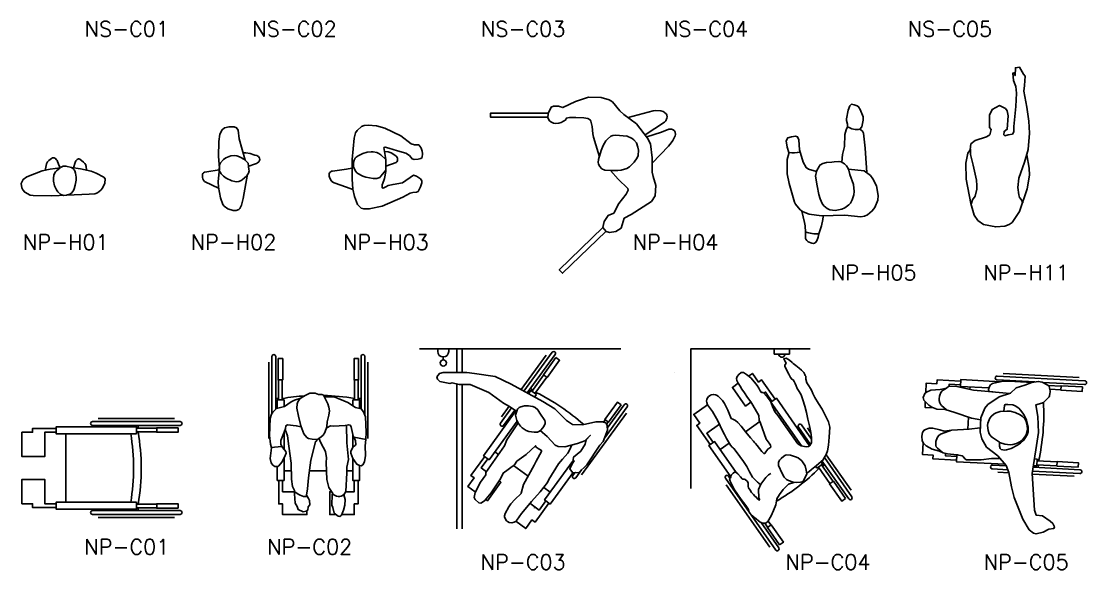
# Model space of a CAD drawing. Extents: x -0.3 to 13.3, y -0.3 to 14.1.
# Drawn here: x -0.29 to 6.7, y 6.05 to 9.65 of the extents above; entities that cross this region are included whole.
import ezdxf
from ezdxf.enums import TextEntityAlignment as Align

# ---------------------------------------------------------------- set-up
doc = ezdxf.new("R2010")
doc.units = 0
doc.header["$LTSCALE"] = 0.25
doc.header["$MEASUREMENT"] = 0
doc.layers.get('0').update_dxf_attribs({"linetype": 'CONTINUOUS'})
doc.styles.add('ROMANS8', font='ROMANS8.SHX')

# ---------------------------------------------------------------- blocks, each defined once
blk = doc.blocks.new('NP-C05')
for p, q in [((0.1486, 0.3385), (0.6479, 0.3123)), ((-0.2057, 0.2669), (-0.2044, 0.2669)), ((-0.0685, 0.2497), (-0.0694, 0.233)), ((0.529, 0.2555), (0.4432, 0.26)), ((0.5277, 0.2305), (0.4548, 0.2343)), ((-0.0789, 0.0521), (-0.0831, -0.0283)), ((-0.2303, -0.2024), (-0.229, -0.2025)), ((0.3546, -0.2681), (0.3541, -0.2781)), ((0.5016, -0.2678), (0.3695, -0.2609)), ((0.5029, -0.2428), (0.3708, -0.2359)), ((0.38, -0.2614), (0.379, -0.2794)), ((0.1145, -0.3106), (0.1861, -0.3144)), ((0.3401, -0.3224), (0.6139, -0.3368))]:
    blk.add_line(p, q)
for points in [[(-0.1303, 0.288), (-0.2843, 0.2961), (-0.2856, 0.2711), (-0.3555, 0.2748), (-0.3588, 0.2122)], [(0.0555, 0.2432), (-0.1321, 0.2531), (-0.1297, 0.298), (0.1324, 0.2843)], [(0.3388, 0.2799), (0.1866, 0.2877), (0.1503, 0.2868), (0.1262, 0.2834), (0.0782, 0.2714), (0.0666, 0.2629), (0.0599, 0.2535), (0.0539, 0.2395), (0.0526, 0.2329), (0.0552, 0.222), (0.0599, 0.2198), (0.0808, 0.2172)], [(0.1925, 0.2067), (0.0286, 0.2224), (-0.0448, 0.2276), (-0.1544, 0.2518), (-0.2073, 0.2538), (-0.2223, 0.2426), (-0.2644, 0.2335), (-0.3258, 0.2283), (-0.3542, 0.2165), (-0.3642, 0.207), (-0.3751, 0.181), (-0.3712, 0.1636), (-0.339, 0.1306), (-0.3192, 0.1169), (-0.2863, 0.1029), (-0.2314, 0.1009), (-0.1687, 0.0826), (-0.0592, 0.0454), (0.0018, 0.0331)], [(-0.2229, 0.099), (-0.2556, 0.1284), (-0.2628, 0.1372), (-0.2663, 0.1444), (-0.2704, 0.1608), (-0.271, 0.1727), (-0.2692, 0.1887), (-0.2673, 0.1965), (-0.2606, 0.2124), (-0.2506, 0.225), (-0.2445, 0.2296), (-0.2236, 0.242)], [(-0.2064, 0.2537), (-0.2057, 0.2669), (-0.1316, 0.2631)], [(0.2237, 0.2344), (0.2237, 0.2344)], [(0.3243, 0.2742), (0.3243, 0.2742)], [(-0.3618, 0.154), (-0.3638, 0.115), (-0.308, 0.1121)], [(0.1239, -0.1126), (0.0782, -0.0813), (0.0702, -0.0746), (0.0577, -0.0572), (0.0499, -0.0359), (0.047, -0.0042), (0.0489, 0.0118), (0.056, 0.0345), (0.0615, 0.0449), (0.0723, 0.0585), (0.0901, 0.0728), (0.1027, 0.0798), (0.1292, 0.0879), (0.1727, 0.0917), (0.1949, 0.0904), (0.2283, 0.0829), (0.2609, 0.067), (0.2767, 0.0552), (0.2909, 0.04), (0.2974, 0.0292), (0.3048, 0.0069), (0.3079, -0.024), (0.3066, -0.0402), (0.2996, -0.0642), (0.2852, -0.087), (0.2748, -0.0976), (0.2622, -0.1076), (0.2368, -0.1218), (0.2112, -0.1289), (0.1942, -0.1301), (0.1605, -0.125), (0.1239, -0.1146)], [(0.1538, 0.09), (0.1572, 0.1284), (0.1615, 0.1336), (0.1788, 0.1355), (0.212, 0.1319), (0.2284, 0.1251), (0.2507, 0.1099), (0.2629, 0.0981), (0.2839, 0.0696), (0.3023, 0.0315), (0.3095, 0.0055), (0.3121, -0.0119), (0.312, -0.046), (0.3068, -0.0646), (0.2839, -0.0996), (0.2624, -0.12), (0.2439, -0.1328), (0.2019, -0.1537), (0.171, -0.1627), (0.1571, -0.1643), (0.1352, -0.1606), (0.1282, -0.1547), (0.1239, -0.14), (0.1239, -0.1126)], [(0.1292, -0.2191), (0.0723, -0.2191), (0.0048, -0.2282), (-0.0925, -0.2282), (-0.1026, -0.222), (-0.1133, -0.2074), (-0.1199, -0.2027), (-0.1542, -0.195), (-0.2155, -0.19), (-0.2445, -0.1825), (-0.268, -0.1714), (-0.3176, -0.1583), (-0.3573, -0.1374), (-0.3744, -0.1198), (-0.3825, -0.1048), (-0.3855, -0.0741), (-0.3804, -0.0487), (-0.3712, -0.0369), (-0.3599, -0.0286), (-0.3365, -0.0207), (-0.3127, -0.0212), (-0.266, -0.0316), (-0.2386, -0.0408), (-0.187, -0.0349), (-0.0742, -0.0277), (-0.001, -0.0181)], [(-0.3718, -0.0377), (-0.3717, -0.0348), (-0.3686, -0.035)], [(-0.1896, -0.0349), (-0.2556, -0.0571), (-0.2623, -0.0602), (-0.2744, -0.0707), (-0.2841, -0.0853), (-0.2922, -0.108), (-0.2937, -0.1195), (-0.2922, -0.1356), (-0.2896, -0.1426), (-0.283, -0.1511), (-0.251, -0.1792)], [(-0.1575, -0.2313), (-0.3115, -0.2232), (-0.3102, -0.1982), (-0.3801, -0.1946), (-0.376, -0.1169)], [(-0.2294, -0.1864), (-0.2303, -0.2024), (-0.1562, -0.2063)], [(-0.1462, -0.1968), (-0.1557, -0.1963), (-0.158, -0.2413), (0.1601, -0.2579)], [(0.1197, -0.2107), (0.1197, -0.2107)], [(0.3475, -0.2677), (0.3691, -0.2689), (0.3714, -0.2239), (0.3543, -0.223)]]:
    blk.add_lwpolyline(points)
for points in [[(0.3621, 0.1323), (0.3752, 0.0565), (0.3804, -0.0499), (0.3399, -0.3183), (0.349, -0.4914), (0.3543, -0.5589), (0.3654, -0.592), (0.4065, -0.5972), (0.4561, -0.6312), (0.4738, -0.6468), (0.4852, -0.6695), (0.4816, -0.6788), (0.4483, -0.684), (0.4117, -0.703), (0.3649, -0.7154), (0.3486, -0.7111), (0.3205, -0.688), (0.2772, -0.6192), (0.2212, -0.4764), (0.2043, -0.4062), (0.1855, -0.3116), (0.1677, -0.2667), (0.1128, -0.2027), (0.0397, -0.1453), (0.0079, -0.0909), (-0.0025, -0.0468), (0.0025, 0.0468), (0.0286, 0.1099), (0.0488, 0.1355), (0.122, 0.1852), (0.1977, 0.2093), (0.2343, 0.2446), (0.2911, 0.2609), (0.3368, 0.2792), (0.3789, 0.2862), (0.4045, 0.2812), (0.4411, 0.2616), (0.4503, 0.2544), (0.4532, 0.2418), (0.4569, 0.2249), (0.4574, 0.2165), (0.456, 0.2056), (0.4521, 0.1911), (0.4503, 0.1839), (0.4431, 0.178), (0.4303, 0.1651), (0.4191, 0.1533), (0.413, 0.1483), (0.4063, 0.1446), (0.4026, 0.1434)], [(0.669, 0.2504), (0.6674, 0.2204), (0.5276, 0.2278), (0.5291, 0.2577)], [(0.6413, -0.2774), (0.6429, -0.2474), (0.5031, -0.2401), (0.5015, -0.2701)]]:
    blk.add_lwpolyline(points, close=True)
for points in [[(0.3567, 0.2825), (0.1088, 0.2955, -1), (0.1101, 0.3205), (0.6843, 0.2904, -1), (0.683, 0.2654), (0.4069, 0.2799, -1)], [(0.1683, -0.2684), (0.0794, -0.2637, 1), (0.0781, -0.2887), (0.1785, -0.2939, 1)], [(0.3423, -0.3025), (0.6523, -0.3188, 1), (0.6537, -0.2938), (0.346, -0.2777, 1)]]:
    blk.add_lwpolyline(points, format="xyb")
blk.add_arc((-0.9806, 0.0711), 1.3959, 347.27001, 3.17583)
blk = doc.blocks.new('NP-C04')
for p, q in [((0.4898, -0.2842), (0.4905, -0.2853)), ((0.5606, -0.4029), (0.5499, -0.4104)), ((0.4533, -0.478), (0.3588, -0.5442)), ((0.1047, -0.5538), (0.1055, -0.5549)), ((0.7642, -0.5193), (0.7877, -0.5528)), ((0.2523, -0.6188), (0.192, -0.661)), ((0.8873, -0.695), (1.051, -0.9289)), ((0.8554, -0.7454), (0.8636, -0.7396)), ((0.933, -0.8702), (0.8572, -0.7618)), ((0.8631, -0.7705), (0.8779, -0.7601)), ((0.9126, -0.8846), (0.8367, -0.7762)), ((0.2318, -0.8921), (0.5186, -1.3017)), ((0.5038, -1.1708), (0.4851, -1.144)), ((0.5243, -1.1564), (0.5069, -1.1315))]:
    blk.add_line(p, q)
for points in [[(0, -0.916), (0, 0), (0.782, 0)], [(0.6471, 0), (0.6471, -0.035), (0.5471, -0.035), (0.5471, 0)], [(0.7599, -0.8186), (0.7678, -0.8123), (0.7733, -0.8084), (0.7914, -0.7926), (0.8237, -0.7667), (0.8551, -0.7399), (0.8701, -0.7258), (0.8693, -0.7266), (0.8685, -0.7274), (0.8882, -0.6935), (0.897, -0.6696), (0.9037, -0.6316), (0.9084, -0.5795), (0.911, -0.5134), (0.9031, -0.4803), (0.8622, -0.3969), (0.8378, -0.3584), (0.8142, -0.3206), (0.8001, -0.2931), (0.793, -0.2766), (0.7851, -0.26), (0.7749, -0.2419), (0.7615, -0.2231), (0.7544, -0.1987), (0.7536, -0.1798), (0.7505, -0.1743), (0.7473, -0.1688), (0.7403, -0.1562), (0.7253, -0.1412), (0.7096, -0.1271), (0.6891, -0.109), (0.6718, -0.0964), (0.6655, -0.0909), (0.6466, -0.0752), (0.6254, -0.0618), (0.616, -0.0634), (0.6097, -0.0657), (0.6168, -0.0791), (0.6246, -0.094), (0.6207, -0.1003), (0.6175, -0.1074), (0.6175, -0.1145), (0.6286, -0.1373), (0.6435, -0.1672), (0.6545, -0.1877), (0.6624, -0.1995), (0.6671, -0.2018), (0.6718, -0.2042), (0.6773, -0.2136), (0.6836, -0.2278), (0.6899, -0.2419), (0.6978, -0.26), (0.7112, -0.2805), (0.7245, -0.3017), (0.7355, -0.334), (0.7481, -0.3757), (0.7584, -0.4182), (0.7678, -0.4614), (0.7788, -0.5055), (0.7875, -0.5503), (0.7906, -0.5818), (0.7914, -0.5999), (0.7906, -0.618), (0.7812, -0.6353), (0.7708, -0.6418), (0.7568, -0.644), (0.7245, -0.6377), (0.7027, -0.6227), (0.5928, -0.4673), (0.5719, -0.441), (0.5509, -0.4127), (0.5365, -0.378), (0.5221, -0.3434), (0.5011, -0.3151), (0.4751, -0.2876), (0.4688, -0.2868), (0.4626, -0.286), (0.4547, -0.2766), (0.4452, -0.2593), (0.4358, -0.2412), (0.4177, -0.2191), (0.3925, -0.1908), (0.365, -0.168), (0.3453, -0.1554), (0.3296, -0.1562), (0.3139, -0.168), (0.3036, -0.1814), (0.2989, -0.1955), (0.3021, -0.2089), (0.3107, -0.2246), (0.3225, -0.2451), (0.3351, -0.2648), (0.3516, -0.2891), (0.3721, -0.319), (0.3925, -0.3489), (0.4067, -0.3694), (0.4452, -0.4371), (0.4492, -0.4693), (0.4578, -0.4874), (0.4948, -0.5928), (0.5129, -0.6196), (0.5229, -0.6327), (0.5247, -0.6455), (0.505, -0.6581), (0.4917, -0.6762), (0.485, -0.6872), (0.4791, -0.6872), (0.4657, -0.6731), (0.4508, -0.6534), (0.4358, -0.6337), (0.4248, -0.6211), (0.4177, -0.6141), (0.4106, -0.607), (0.391, -0.585), (0.3611, -0.5472), (0.3312, -0.5086), (0.3084, -0.4827), (0.2926, -0.4709), (0.2745, -0.4622), (0.2648, -0.458), (0.2423, -0.4032), (0.2209, -0.3598), (0.2071, -0.3396), (0.1793, -0.3104), (0.1691, -0.3037), (0.162, -0.3011), (0.1479, -0.2994), (0.1336, -0.302), (0.1267, -0.3054), (0.1164, -0.3135), (0.1117, -0.319), (0.1057, -0.3311), (0.1038, -0.3438), (0.1045, -0.3521), (0.1101, -0.367), (0.1416, -0.4111), (0.1683, -0.4583), (0.19, -0.5), (0.1919, -0.5055), (0.2045, -0.5338), (0.2202, -0.5621), (0.2344, -0.5881), (0.247, -0.6109), (0.2612, -0.6322), (0.2714, -0.6455), (0.2769, -0.6503), (0.2824, -0.655), (0.2973, -0.6739), (0.3217, -0.7061), (0.3453, -0.7392), (0.3681, -0.7722), (0.3847, -0.8084), (0.4043, -0.8422), (0.4224, -0.8603), (0.4295, -0.8674), (0.4366, -0.8745), (0.4429, -0.8808), (0.4468, -0.8847), (0.45, -0.8863), (0.4594, -0.8894)], [(0.5528, -0.3306), (0.4643, -0.2043), (0.4439, -0.2187), (0.4037, -0.1613), (0.3784, -0.1791)], [(0.3115, -0.2259), (0.2727, -0.2531), (0.3587, -0.376), (0.3941, -0.3512)], [(0.479, -0.2917), (0.4898, -0.2842), (0.5323, -0.345)], [(0.7251, -0.6378), (0.5241, -0.3507), (0.561, -0.3249), (0.7792, -0.6365)], [(0.1268, -0.6289), (0.0384, -0.5026), (0.0589, -0.4882), (0.0187, -0.4309), (0.1101, -0.3669)], [(0.1878, -0.4957), (0.1047, -0.5538), (0.1473, -0.6146)], [(0.2972, -0.8112), (0.1555, -0.6088), (0.1186, -0.6346), (0.2626, -0.8403)], [(0.7599, -0.8202), (0.7411, -0.8627), (0.7383, -0.8669), (0.7299, -0.8725), (0.7188, -0.8752), (0.6954, -0.8768), (0.6702, -0.8753), (0.6413, -0.8653), (0.6281, -0.858), (0.612, -0.8422), (0.5994, -0.8186), (0.5758, -0.7667), (0.5741, -0.7548), (0.5753, -0.7465), (0.5821, -0.7305), (0.5916, -0.7195), (0.6096, -0.7045), (0.6199, -0.699), (0.6307, -0.6967), (0.6529, -0.699), (0.6869, -0.708), (0.7033, -0.7163), (0.7279, -0.7363), (0.7376, -0.7481), (0.7489, -0.7683), (0.7568, -0.7966), (0.7599, -0.8233)], [(0.8529, -0.7418), (0.8637, -0.7573), (0.8269, -0.7831)], [(0.5239, -0.8186), (0.5086, -0.8275), (0.4909, -0.8446), (0.4586, -0.8894), (0.4437, -0.9232), (0.4452, -0.9783), (0.4504, -0.986), (0.45, -0.9917), (0.446, -0.9929), (0.4405, -0.987), (0.4287, -0.9736), (0.4201, -0.9665), (0.4106, -0.9571), (0.3988, -0.9437), (0.3886, -0.9288), (0.3784, -0.9122), (0.375, -0.9028), (0.376, -0.8918), (0.3758, -0.8802), (0.3689, -0.869), (0.3563, -0.8572), (0.3493, -0.8556), (0.343, -0.8564), (0.3406, -0.8572), (0.3367, -0.854), (0.3257, -0.8406), (0.3084, -0.821), (0.2958, -0.81), (0.2871, -0.8107), (0.2777, -0.817), (0.2714, -0.8225), (0.2667, -0.8265), (0.2635, -0.8312), (0.2627, -0.8351), (0.2627, -0.8375), (0.2627, -0.8399), (0.2619, -0.843), (0.2572, -0.8485), (0.2541, -0.854), (0.2572, -0.8682), (0.2871, -0.9256), (0.3312, -0.9893), (0.3611, -1.0287), (0.3776, -1.0546), (0.3815, -1.0656), (0.3855, -1.0767), (0.4185, -1.1073), (0.4555, -1.138), (0.4728, -1.1451), (0.4901, -1.1435), (0.5003, -1.138), (0.5058, -1.1333), (0.5271, -1.0971), (0.5414, -1.0621), (0.5577, -1.0232), (0.564, -0.9858), (0.5813, -0.9555), (0.6052, -0.9235), (0.6226, -0.9054), (0.6396, -0.8894), (0.675, -0.8768)], [(0.8269, -0.7831), (0.8184, -0.7709)]]:
    blk.add_lwpolyline(points)
for points in [[(0.7059, -0.5144, -1), (0.7263, -0.5), (0.7911, -0.5925, -1)], [(0.7853, -0.6278), (0.7059, -0.5144, -1)], [(0.8762, -0.7141), (1.0561, -0.9711, -1), (1.0357, -0.9854), (0.8603, -0.735, -1)], [(0.2471, -0.8356, 1), (0.2267, -0.8499), (0.5565, -1.3209, 1), (0.5769, -1.3066), (0.4603, -1.14, 1)], [(0.2568, -0.8493), (0.2471, -0.8356, 1)]]:
    blk.add_lwpolyline(points, format="xyb")
for points in [[(1.0152, -0.9836), (0.9906, -1.0008), (0.9103, -0.8861), (0.9349, -0.8689)], [(0.5823, -1.2867), (0.6068, -1.2695), (0.5265, -1.1549), (0.502, -1.1721)]]:
    blk.add_lwpolyline(points, close=True)
for centre, radius, start, end in [((0.5971, -0.035), 0.02, 180, 0.19402), ((-0.1416, 0.2059), 1.3959, 300.251, 314.82009)]:
    blk.add_arc(centre, radius, start, end)
blk = doc.blocks.new('NP-C03')
for p, q in [((1.0402, 0), (-0.2801, 0)), ((-0.0346, -0.1563), (-0.0346, 0)), ((0, -0.1555), (0, 0)), ((-0.1243, -0.0724), (-0.1243, -0.0535)), ((0.3868, -0.2681), (0.5515, -0.0414)), ((0.5344, -0.172), (0.4567, -0.2791)), ((0.5547, -0.1867), (0.4769, -0.2938)), ((-0.0346, -1.1808), (-0.0346, -0.2309)), ((0, -1.1808), (0, -0.2347)), ((0.4629, -0.2706), (0.4483, -0.26)), ((0.4417, -0.2861), (0.4336, -0.2802)), ((0.2576, -0.4459), (0.3078, -0.3768)), ((0.7835, -0.828), (1.0774, -0.4235)), ((0.9381, -0.4653), (0.9267, -0.4811)), ((0.9584, -0.48), (0.947, -0.4958)), ((0.2138, -0.6763), (0.2378, -0.6937)), ((0.3366, -0.7655), (0.4326, -0.8353)), ((0.1247, -0.782), (0.1255, -0.7809)), ((0.535, -0.9097), (0.5779, -0.9408)), ((0.4746, -1.0456), (0.4754, -1.0445))]:
    blk.add_line(p, q)
for points in [[(-0.1605, 0), (-0.1605, -0.0173, 1), (-0.0881, -0.0173), (-0.0881, 0)], [(0.4045, -0.2778), (0.5897, -0.0228, -1), (0.6099, -0.0375), (0.4265, -0.29, -1)], [(0.272, -0.5027, -1), (0.2517, -0.488), (0.3244, -0.388, -1)], [(0.3448, -0.4024), (0.272, -0.5027, -1)], [(0.9334, -0.5876), (1.0832, -0.3814, 1), (1.063, -0.3667), (0.9517, -0.5198, 1)], [(0.725, -0.8319, 1), (0.7452, -0.8466), (0.783, -0.7946, 1)], [(0.7382, -0.8137), (0.725, -0.8319, 1)]]:
    blk.add_lwpolyline(points, format="xyb")
for points in [[(0.6149, -0.0575), (0.6392, -0.0751), (0.5569, -0.1883), (0.5326, -0.1707)], [(0.3497, -0.4348), (0.3638, -0.3954), (0.3663, -0.3909), (0.3743, -0.3842), (0.3848, -0.38), (0.4079, -0.375), (0.4331, -0.3734), (0.4634, -0.3796), (0.4777, -0.3855), (0.496, -0.4001), (0.5086, -0.4222), (0.5417, -0.471), (0.5447, -0.4821), (0.5442, -0.4903), (0.5385, -0.5056), (0.5291, -0.5182), (0.5137, -0.5357), (0.5039, -0.5433), (0.4936, -0.5476), (0.4724, -0.5481), (0.4377, -0.5424), (0.4205, -0.5355), (0.394, -0.5185), (0.3828, -0.5082), (0.3686, -0.4898), (0.359, -0.4713), (0.356, -0.4615), (0.3497, -0.4348)], [(1.0425, -0.3681), (1.0182, -0.3505), (0.9359, -0.4637), (0.9602, -0.4814)]]:
    blk.add_lwpolyline(points, close=True)
for points in [[(0.3577, -0.4115), (0.3103, -0.3781), (0.2704, -0.3571), (0.1753, -0.2864), (0.0519, -0.2335), (-0.0189, -0.2351), (-0.0661, -0.2225), (-0.0803, -0.2272), (-0.1464, -0.2146), (-0.1621, -0.1989), (-0.1652, -0.1832), (-0.1495, -0.1611), (-0.1243, -0.1564), (-0.0598, -0.1548), (-0.0409, -0.1564), (0.0299, -0.1548), (0.0818, -0.1627), (0.2162, -0.1826), (0.321, -0.2317), (0.5291, -0.3466), (0.6078, -0.3938), (0.6833, -0.471), (0.7242, -0.4961), (0.7887, -0.4997), (0.8772, -0.48), (0.9209, -0.4788), (0.9414, -0.4867), (0.9509, -0.5022), (0.9524, -0.5339), (0.9256, -0.6094), (0.902, -0.633), (0.8171, -0.7605), (0.7636, -0.814), (0.7462, -0.8124), (0.7399, -0.814), (0.7242, -0.8109), (0.7069, -0.7888), (0.7211, -0.7542), (0.7337, -0.7353), (0.7289, -0.729), (0.7305, -0.7102), (0.7777, -0.6708), (0.806, -0.6252), (0.8139, -0.5969), (0.8391, -0.5701), (0.8407, -0.567), (0.8045, -0.6031), (0.7557, -0.622), (0.6723, -0.6425), (0.6299, -0.6413), (0.6093, -0.6315), (0.5574, -0.5764), (0.5125, -0.5366)], [(1.3956, -0.154), (1.3956, -0.154)], [(0.4353, -0.2949), (0.4502, -0.2744), (0.4866, -0.3008)], [(0.4866, -0.3008), (0.475, -0.3168)], [(0.3606, -0.4743), (0.1764, -0.7278), (0.14, -0.7014), (0.353, -0.4081)], [(0.367, -0.4867), (0.293, -0.5969), (0.2773, -0.6362), (0.1561, -0.8124), (0.1545, -0.8282), (0.1199, -0.8754), (0.0845, -0.9424), (0.079, -0.9761), (0.0842, -0.9897), (0.1089, -1.0107), (0.1219, -1.0125), (0.1467, -0.9981), (0.1892, -0.9446), (0.2521, -0.8534), (0.2678, -0.8156), (0.3434, -0.7605), (0.3575, -0.7385), (0.4205, -0.6944), (0.4819, -0.6362), (0.485, -0.6456), (0.4984, -0.6546), (0.5194, -0.6664), (0.5212, -0.674), (0.485, -0.7369), (0.4724, -0.7637), (0.4016, -0.8911), (0.3874, -0.9478), (0.3877, -0.9491), (0.345, -0.9887), (0.3202, -1.0167), (0.3062, -1.0376), (0.282, -1.0815), (0.2782, -1.0959), (0.2785, -1.1035), (0.282, -1.1146), (0.2915, -1.1283), (0.2973, -1.1338), (0.3072, -1.1398), (0.3249, -1.1423), (0.3418, -1.1381), (0.3496, -1.1339), (0.3591, -1.1256), (0.389, -1.08), (0.4236, -1.0391), (0.4543, -1.0016), (0.5118, -0.9399), (0.559, -0.8785), (0.5684, -0.8581), (0.6329, -0.7558), (0.658, -0.7248), (0.6923, -0.6841), (0.7053, -0.6614), (0.7188, -0.6311)], [(0.1481, -0.7072), (0.0574, -0.832), (0.0777, -0.8467), (0.0365, -0.9033), (0.0861, -0.9393)], [(0.1596, -0.8073), (0.1247, -0.782), (0.1683, -0.7219)], [(0.7304, -0.7309), (0.5404, -0.9923), (0.5769, -1.0188), (0.7274, -0.8115)], [(0.1541, -0.9888), (0.166, -0.9974), (0.2541, -0.876), (0.2424, -0.8675)], [(0.5688, -1.0129), (0.4781, -1.1376), (0.4579, -1.1229), (0.4168, -1.1796), (0.3516, -1.1322)], [(0.4441, -1.014), (0.5049, -1.0582), (0.5485, -0.9982)]]:
    blk.add_lwpolyline(points)
blk.add_circle((-0.1243, -0.0928), 0.0205)
blk.add_arc((-0.1332, -1.5385), 1.3959, 48.20628, 63.82009)
blk = doc.blocks.new('NP-C02')
for p, q in [((-0.2683, 0.2121), (-0.2683, 0.7121)), ((0.3817, 0.2121), (0.3817, 0.7121)), ((-0.2053, 0.5964), (-0.2053, 0.4641)), ((-0.1803, 0.5964), (-0.1803, 0.4641)), ((0.2937, 0.5964), (0.2937, 0.4641)), ((0.3187, 0.5964), (0.3187, 0.4641)), ((-0.2053, 0.4746), (-0.2233, 0.4746)), ((-0.2133, 0.4496), (-0.2233, 0.4496)), ((0.3186, 0.4746), (0.3367, 0.4746)), ((0.3267, 0.4496), (0.3367, 0.4496)), ((0.2899, 0.2202), (0.3701, 0.2058)), ((-0.2531, 0.1533), (-0.1849, 0.1597)), ((-0.0022, 0), (0.1102, 0)), ((0.2436, 0), (0.2817, 0)), ((-0.1683, 0), (-0.1209, 0)), ((-0.1783, -0.1379), (-0.1783, -0.1366)), ((0.2917, -0.1379), (0.2917, -0.1366))]:
    blk.add_line(p, q)
for points in [[(-0.2483, 0.376), (-0.2483, 0.7496, -1), (-0.2233, 0.7496), (-0.2233, 0.4037, -1)], [(0.3617, 0.3639), (0.3617, 0.7496, 1), (0.3367, 0.7496), (0.3367, 0.4073, 1)]]:
    blk.add_lwpolyline(points, format="xyb")
for points in [[(-0.2076, 0.7364), (-0.1776, 0.7364), (-0.1776, 0.5964), (-0.2076, 0.5964)], [(0.3209, 0.7364), (0.2909, 0.7364), (0.2909, 0.5964), (0.3209, 0.5964)]]:
    blk.add_lwpolyline(points, close=True)
for points in [[(0.0013, 0.5086), (-0.0204, 0.497), (-0.0502, 0.4825), (-0.0643, 0.4713), (-0.0771, 0.4528), (-0.0816, 0.4391), (-0.0836, 0.4109), (-0.0746, 0.3589), (-0.0579, 0.2934), (-0.0463, 0.2586), (-0.0381, 0.2422), (-0.0193, 0.2188), (-0.0079, 0.2113), (0.0167, 0.206), (0.0477, 0.2058), (0.063, 0.2124), (0.0872, 0.2337), (0.0989, 0.25), (0.1131, 0.2869), (0.1144, 0.3216), (0.1259, 0.3641), (0.1296, 0.3922), (0.1259, 0.416), (0.118, 0.4398), (0.0931, 0.492), (0.09, 0.4957), (0.0795, 0.4998), (0.0639, 0.4997), (0.0565, 0.5009), (0.036, 0.5099), (0.0013, 0.5086)], [(-0.0591, 0.4764), (-0.0993, 0.4636), (-0.122, 0.4523), (-0.1657, 0.4212), (-0.2188, 0.4081), (-0.2428, 0.3846), (-0.2514, 0.3713), (-0.2595, 0.3422), (-0.2634, 0.2302), (-0.2582, 0.1751), (-0.2518, 0.1494), (-0.2595, 0.08), (-0.252, 0.0505), (-0.2428, 0.0363), (-0.2295, 0.0282), (-0.2093, 0.028), (-0.2017, 0.0325), (-0.1824, 0.0569), (-0.1657, 0.089), (-0.1544, 0.1146), (-0.1567, 0.1263), (-0.1759, 0.1494), (-0.1862, 0.1623), (-0.1906, 0.1741), (-0.1895, 0.1991), (-0.168, 0.2518), (-0.1592, 0.2779), (-0.1567, 0.2947), (-0.1451, 0.3011), (-0.0885, 0.2947), (-0.0669, 0.2908), (-0.0566, 0.2908)], [(-0.2133, 0.4095), (-0.2133, 0.4641), (-0.1683, 0.4641)], [(-0.1683, 0.4641), (-0.1683, 0.4205)], [(0.0969, 0.4843), (0.1072, 0.4856), (0.1594, 0.4842), (0.2507, 0.4469), (0.2996, 0.4148), (0.3381, 0.407), (0.3536, 0.3872), (0.3651, 0.3538), (0.3709, 0.2539), (0.369, 0.2047), (0.3626, 0.1623), (0.3664, 0.0993), (0.3588, 0.0585), (0.3484, 0.0389), (0.3367, 0.0325), (0.3264, 0.0331), (0.3086, 0.0427), (0.2829, 0.08), (0.2687, 0.1147), (0.2702, 0.1285), (0.2854, 0.1558), (0.297, 0.1661), (0.3022, 0.1726), (0.3005, 0.1964), (0.2859, 0.2294), (0.2803, 0.2458), (0.2727, 0.2882), (0.2657, 0.2988), (0.2561, 0.3011), (0.2329, 0.2972), (0.1542, 0.2921), (0.1362, 0.2947), (0.1118, 0.2818)], [(0.2817, 0.4641), (0.2817, 0.4266)], [(0.3267, 0.4093), (0.3267, 0.4641), (0.2817, 0.4641)], [(-0.1605, 0.2702), (-0.1451, 0.2291), (-0.1368, 0.1599), (-0.1227, 0.0493), (-0.1188, -0.0559), (-0.1134, -0.1035), (-0.0993, -0.1305), (-0.0993, -0.1523), (-0.0967, -0.2133), (-0.0825, -0.2356), (-0.0758, -0.255), (-0.0437, -0.2691), (-0.0225, -0.2664), (-0.0129, -0.2588), (-0.0103, -0.2383), (0, -0.2249), (-0.0026, -0.1953), (-0.009, -0.1819), (-0.0206, -0.16), (-0.0154, -0.1202), (-0.009, -0.0469), (0.0077, 0.0686), (0.0373, 0.1894), (0.054, 0.206), (0.0604, 0.2137), (0.0732, 0.1823), (0.1033, 0.1264), (0.1097, 0.0853), (0.1075, 0.0539), (0.1131, -0.0572), (0.1259, -0.1099), (0.1504, -0.1497), (0.1465, -0.1562), (0.1455, -0.226), (0.1504, -0.2424), (0.1606, -0.2784), (0.1864, -0.299), (0.1971, -0.3006), (0.2088, -0.2913), (0.221, -0.26), (0.2293, -0.2261), (0.2332, -0.1883), (0.2229, -0.1587), (0.237, -0.1369), (0.2435, -0.0135), (0.2438, 0.023), (0.2553, 0.0725), (0.2425, 0.183), (0.2406, 0.2985)], [(-0.1683, 0.2509), (-0.1683, 0.1403)], [(0.2817, 0.2419), (0.2817, 0.149)], [(-0.1683, 0.0838), (-0.1683, -0.0637), (-0.2133, -0.0637), (-0.2133, 0.028)], [(0.2817, 0.083), (0.2817, -0.0637), (0.3267, -0.0637), (0.3267, 0.0331)], [(-0.2033, -0.0637), (-0.2033, -0.2179), (-0.1783, -0.2179), (-0.1783, -0.2879), (-0.0183, -0.2879), (-0.0183, -0.2631)], [(-0.0993, -0.1379), (-0.1783, -0.1379), (-0.1783, -0.0637)], [(0.3167, -0.0637), (0.3167, -0.2179), (0.2917, -0.2179), (0.2917, -0.2879), (0.2101, -0.2879)], [(0.2364, -0.1379), (0.2917, -0.1379), (0.2917, -0.0637)], [(0.1725, -0.2879), (0.1317, -0.2879), (0.1317, -0.1379), (0.1431, -0.1379)]]:
    blk.add_lwpolyline(points)
for centre, radius, start, end in [((0.0577, -0.9015), 1.3959, 93.6699, 99.82009), ((0.0577, -0.9015), 1.3959, 80.27001, 88.61812), ((-0.0197, -0.0646), 0.1058, 221.25632, 271.62898), ((0.1898, -0.1172), 0.052, 220.61557, 311.41731)]:
    blk.add_arc(centre, radius, start, end)
blk = doc.blocks.new('NP-C01')
for p, q in [((0.2121, 0.3426), (0.7121, 0.3426)), ((0.4496, 0.2876), (0.4496, 0.2976)), ((0.5964, 0.2796), (0.4641, 0.2796)), ((0.4746, 0.2795), (0.4746, 0.2976)), ((-0.1379, 0.2526), (-0.1366, 0.2526)), ((0, 0.2426), (0, -0.2074)), ((0.5964, 0.2546), (0.4641, 0.2546)), ((-0.1379, -0.2174), (-0.1366, -0.2174)), ((0.4496, -0.2524), (0.4496, -0.2624)), ((0.5964, -0.2194), (0.4641, -0.2194)), ((0.5964, -0.2444), (0.4641, -0.2444)), ((0.4746, -0.2443), (0.4746, -0.2624)), ((0.2121, -0.3074), (0.7121, -0.3074))]:
    blk.add_line(p, q)
for points in [[(0.4641, 0.2426), (-0.0637, 0.2426), (-0.0637, 0.2876), (0.4641, 0.2876)], [(0.7364, 0.2819), (0.7364, 0.2519), (0.5964, 0.2519), (0.5964, 0.2819)], [(0.4641, -0.2074), (-0.0637, -0.2074), (-0.0637, -0.2524), (0.4641, -0.2524)], [(0.7364, -0.2467), (0.7364, -0.2167), (0.5964, -0.2167), (0.5964, -0.2467)]]:
    blk.add_lwpolyline(points, close=True)
for points in [[(0.1746, 0.2976, -1), (0.1746, 0.3226), (0.7496, 0.3226, -1), (0.7496, 0.2976)], [(0.1746, -0.2624, 1), (0.1746, -0.2874), (0.7496, -0.2874, 1), (0.7496, -0.2624)]]:
    blk.add_lwpolyline(points, format="xyb", close=True)
for points in [[(-0.0637, 0.2776), (-0.2179, 0.2776), (-0.2179, 0.2526), (-0.2879, 0.2526), (-0.2879, 0.0926), (-0.1379, 0.0926), (-0.1379, 0.2526), (-0.0637, 0.2526)], [(-0.0637, -0.2424), (-0.2179, -0.2424), (-0.2179, -0.2174), (-0.2879, -0.2174), (-0.2879, -0.0574), (-0.1379, -0.0574), (-0.1379, -0.2174), (-0.0637, -0.2174)]]:
    blk.add_lwpolyline(points)
for centre, radius, start, end in [((-0.9047, 0.0165), 1.3491, 350.44648, 9.64709), ((-0.9015, 0.0165), 1.3959, 350.27001, 9.82009)]:
    blk.add_arc(centre, radius, start, end)
blk = doc.blocks.new('NP-H01')
for points in [[(-0.0371, -0.0112), (-0.1024, -0.0204), (-0.1545, -0.0325), (-0.2554, -0.0719), (-0.2801, -0.0877), (-0.2921, -0.114), (-0.2891, -0.1431), (-0.2832, -0.1567), (-0.2692, -0.1727), (-0.2337, -0.1904), (-0.2147, -0.1934), (-0.0918, -0.1961), (0.154, -0.1852), (0.1893, -0.1816), (0.2068, -0.176), (0.2294, -0.1595), (0.2408, -0.1447), (0.2567, -0.1123), (0.2571, -0.0851), (0.2488, -0.0739), (0.1998, -0.0459), (0.1663, -0.0338), (0.0972, -0.0191), (0.0381, -0.0099), (0, 0), (-0.0181, -0.002), (-0.0358, -0.0099)], [(-0.1346, -0.0289), (-0.1271, 0.0144), (-0.1257, 0.0195), (-0.1204, 0.0285), (-0.1126, 0.0364), (-0.0939, 0.0495), (-0.087, 0.0527), (-0.0833, 0.0536), (-0.0776, 0.0537), (-0.0725, 0.0523), (-0.0703, 0.0509), (-0.0611, 0.0412), (-0.0578, 0.0354), (-0.0473, 0.0118)], [(-0.0473, 0.0118), (-0.0381, -0.0112)], [(0.0499, -0.0122), (0.0604, 0.0236), (0.0655, 0.0335), (0.0707, 0.0393), (0.0746, 0.0425), (0.0827, 0.0472), (0.0857, 0.0474), (0.0919, 0.044), (0.1157, 0.0256), (0.1255, 0.0155), (0.1303, 0.008), (0.132, 0.0039), (0.1336, -0.0027), (0.1366, -0.0266)], [(-0.0371, -0.0112), (-0.0611, -0.0306), (-0.0687, -0.0384), (-0.0784, -0.0586), (-0.0818, -0.0824), (-0.0812, -0.0988), (-0.0749, -0.1294), (-0.0619, -0.1574), (-0.0524, -0.1702), (-0.0332, -0.1868), (-0.0208, -0.1921), (-0.0124, -0.1931), (0.0042, -0.1914), (0.0263, -0.1848), (0.0367, -0.1773), (0.0497, -0.1611), (0.0552, -0.1497), (0.0617, -0.1261), (0.0667, -0.0919), (0.0674, -0.0738), (0.0643, -0.0478), (0.0585, -0.0325), (0.0543, -0.0257), (0.0459, -0.0171), (0.0361, -0.0092)]]:
    blk.add_lwpolyline(points)
blk = doc.blocks.new('NP-H02')
for points in [[(-0.0235, 0.0388), (-0.0621, 0.1785), (-0.0686, 0.2345), (-0.0803, 0.25), (-0.0966, 0.2564), (-0.1294, 0.2576), (-0.1602, 0.25), (-0.1741, 0.2382), (-0.189, 0.2085), (-0.1962, 0.1599), (-0.1987, 0.0628), (-0.193, -0.0133), (-0.2007, -0.1049), (-0.198, -0.1394), (-0.1852, -0.208), (-0.1697, -0.2523), (-0.1611, -0.2636), (-0.1379, -0.2803), (-0.1013, -0.2928), (-0.0831, -0.2928), (-0.0652, -0.2865), (-0.0581, -0.2793), (-0.047, -0.2578), (-0.0368, -0.2137), (-0.0073, -0.0528)], [(0, 0), (0.0383, 0.0118), (0.0508, 0.0164), (0.0566, 0.0198), (0.0651, 0.0273), (0.0689, 0.0327), (0.0706, 0.0363), (0.0718, 0.0436), (0.0705, 0.0524), (0.0685, 0.0568), (0.0633, 0.0628), (0.06, 0.0653), (0.0533, 0.0685), (0.0399, 0.0716), (0.0333, 0.0736), (0.0093, 0.0831), (-0.0185, 0.0871), (-0.0378, 0.0871)], [(-0.0243, 0.0398), (-0.0611, 0.0611), (-0.0791, 0.0678), (-0.0921, 0.0695), (-0.1179, 0.0668), (-0.1401, 0.0587), (-0.1505, 0.053), (-0.1652, 0.0421), (-0.1852, 0.0205), (-0.1893, 0.0136), (-0.193, -0.0008), (-0.1946, -0.0188), (-0.1936, -0.0279), (-0.1882, -0.0413), (-0.1814, -0.0509), (-0.1661, -0.0669), (-0.149, -0.0793), (-0.1111, -0.0971), (-0.0912, -0.1024), (-0.0807, -0.1033), (-0.065, -0.1018), (-0.0499, -0.0961), (-0.0428, -0.0914), (-0.0129, -0.0634), (-0.0028, -0.0478), (0.0018, -0.0309), (0.0015, -0.022), (-0.0043, 0.0185)], [(-0.0043, 0.0185), (-0.0235, 0.0388)], [(-0.1937, -0.0248), (-0.2748, -0.0373), (-0.2896, -0.0395), (-0.2968, -0.0441), (-0.3015, -0.0499), (-0.3034, -0.0538), (-0.3046, -0.0616), (-0.303, -0.0758), (-0.3011, -0.0834), (-0.2966, -0.0939), (-0.2898, -0.1021), (-0.2853, -0.1049), (-0.1982, -0.1457)]]:
    blk.add_lwpolyline(points)
blk = doc.blocks.new('NP-H03')
for points in [[(-0.0016, 0.0427), (-0.0134, 0.1209), (-0.0055, 0.124), (0.0194, 0.1161), (0.0755, 0.0988), (0.1308, 0.0841), (0.1549, 0.0687), (0.1715, 0.0466), (0.1841, 0.0425), (0.211, 0.0446), (0.2298, 0.0493), (0.2378, 0.0561), (0.2398, 0.0814), (0.237, 0.0968), (0.2311, 0.1161), (0.2291, 0.1209), (0.2149, 0.1383), (0.1869, 0.1383), (0.1643, 0.1454), (0.0968, 0.1983), (-0.0081, 0.2488), (-0.0631, 0.264), (-0.1171, 0.2687), (-0.143, 0.2663), (-0.16, 0.2602), (-0.1892, 0.2331), (-0.1988, 0.2171), (-0.2086, 0.1837), (-0.2224, 0.0419), (-0.222, -0.0872), (-0.2173, -0.1517), (-0.2066, -0.2011), (-0.1865, -0.2517), (-0.1632, -0.2757), (-0.1454, -0.2816), (-0.1098, -0.2817), (-0.0249, -0.2639), (0.1102, -0.205), (0.1596, -0.1778), (0.1769, -0.1741), (0.2011, -0.1721), (0.2117, -0.1663), (0.2264, -0.1375), (0.2356, -0.1106), (0.2351, -0.0976), (0.2272, -0.0847), (0.1995, -0.0656), (0.1817, -0.0608), (0.1086, -0.1094), (0.0466, -0.1209), (0.0146, -0.1288), (-0.0005, -0.1365), (-0.0193, -0.1459), (-0.0249, -0.1422), (-0.0256, -0.1228), (-0.0148, -0.0952), (-0.0103, -0.0814), (-0.0008, -0.0367), (0, 0.0059), (-0.0016, 0.0435)], [(-0.0008, 0.0427), (-0.0328, 0.0727), (-0.0475, 0.0831), (-0.0588, 0.088), (-0.0838, 0.0929), (-0.0971, 0.0932), (-0.1243, 0.0901), (-0.151, 0.0825), (-0.1828, 0.0669), (-0.1959, 0.0573), (-0.2011, 0.052), (-0.2086, 0.0385), (-0.2125, 0.0222), (-0.2122, -0.0013), (-0.2097, -0.0128), (-0.1987, -0.0356), (-0.1904, -0.0442), (-0.1653, -0.0611), (-0.152, -0.0675), (-0.1312, -0.0743), (-0.0839, -0.0829), (-0.0605, -0.0822), (-0.0406, -0.0747), (-0.0328, -0.0676), (0, -0.0277)], [(0, 0), (0.066, 0.0233), (0.0698, 0.0256), (0.0718, 0.0279), (0.0746, 0.0339), (0.0757, 0.0412), (0.0749, 0.0512), (0.0735, 0.0559), (0.0702, 0.0618), (0.0679, 0.064), (0.0457, 0.08), (0.0338, 0.0863), (0.0212, 0.0907), (0.0146, 0.092), (-0.0095, 0.0956)], [(-0.2232, -0.015), (-0.2599, -0.0201), (-0.3508, -0.0328), (-0.3574, -0.0349), (-0.3682, -0.0435), (-0.3719, -0.0499), (-0.3731, -0.055), (-0.3726, -0.0665), (-0.369, -0.0788), (-0.3603, -0.0944), (-0.3547, -0.1011), (-0.3452, -0.1086), (-0.3401, -0.111), (-0.2599, -0.1391), (-0.2169, -0.1545)]]:
    blk.add_lwpolyline(points)
blk = doc.blocks.new('NP-H05')
for points in [[(0.0909, 0.0243), (0.0953, 0.0753), (0.1086, 0.1285), (0.1108, 0.2061), (0.1186, 0.2383), (0.1286, 0.2582), (0.1279, 0.2755), (0.1216, 0.2988), (0.1208, 0.3103), (0.1319, 0.3658), (0.1423, 0.3959), (0.153, 0.4057), (0.1707, 0.4024), (0.1918, 0.3957), (0.2002, 0.3888), (0.2118, 0.3702), (0.2295, 0.3225), (0.231, 0.3008), (0.2217, 0.2571), (0.2095, 0.2427), (0.2095, 0.2416), (0.2262, 0.2283), (0.2317, 0.2161), (0.2428, 0.1163), (0.2506, 0.0187), (0.2539, -0.0412)], [(-0.0765, -0.0356), (-0.1276, -0.0201), (-0.1435, -0.0102), (-0.1641, 0.0243), (-0.1863, 0.1052), (-0.1908, 0.1728), (-0.1996, 0.1906), (-0.213, 0.195), (-0.2407, 0.1906), (-0.2639, 0.1839), (-0.2742, 0.1645), (-0.2684, 0.1229), (-0.2562, 0.0897), (-0.2562, 0.083), (-0.2673, 0.042), (-0.2673, -0.0511), (-0.2552, -0.1139), (-0.2196, -0.2374), (-0.214, -0.2496), (-0.1837, -0.2869), (-0.163, -0.3006), (-0.1237, -0.3162), (-0.0433, -0.3272), (0.1108, -0.3217), (0.2151, -0.3328), (0.2395, -0.3295), (0.2583, -0.3215), (0.2905, -0.2951), (0.3072, -0.273), (0.326, -0.2252), (0.3287, -0.194), (0.3171, -0.131), (0.2947, -0.0839), (0.2783, -0.0622), (0.2361, -0.0323), (0.1352, -0.0201)], [(-0.1708, -0.2962), (-0.1542, -0.3716), (-0.1504, -0.3925), (-0.1475, -0.4348), (-0.1475, -0.4426), (-0.1475, -0.4758), (-0.1466, -0.4812), (-0.1401, -0.49), (-0.1295, -0.4967), (-0.1054, -0.5058), (-0.0946, -0.5076), (-0.0891, -0.5068), (-0.0821, -0.5024), (-0.0742, -0.4912), (-0.0655, -0.467), (-0.061, -0.4459), (-0.0433, -0.3927), (-0.0338, -0.3515), (-0.0322, -0.3306), (-0.0322, -0.3272)]]:
    blk.add_lwpolyline(points)
blk.add_lwpolyline([(-0.0743, -0.0301), (-0.0588, -0.0035), (-0.0528, 0.0057), (-0.0344, 0.0174), (-0.0105, 0.0228), (0.0239, 0.0258), (0.0399, 0.0276), (0.071, 0.0301), (0.0865, 0.0265), (0.1083, 0.0135), (0.1204, 0.0019), (0.1329, -0.0165), (0.1375, -0.0267), (0.143, -0.0567), (0.1674, -0.1221), (0.1722, -0.1666), (0.1695, -0.1895), (0.1585, -0.223), (0.1465, -0.2433), (0.1365, -0.2547), (0.1108, -0.274), (0.0898, -0.284), (0.0476, -0.2918), (0.0121, -0.2874), (-0.0056, -0.2785), (-0.0269, -0.2604), (-0.0375, -0.247), (-0.0522, -0.2164), (-0.0604, -0.1877), (-0.071, -0.1299), (-0.0813, -0.0661), (-0.0765, -0.0356), (-0.0743, -0.0301)], close=True)
for centre, radius, start, end in [((0.189, 0.347), 0.1074, 235.76865, 281.00838), ((-0.2277, 0.2548), 0.1687, 260.29366, 284.99143), ((-0.0726, -0.2337), 0.2125, 249.37268, 273.13499)]:
    blk.add_arc(centre, radius, start, end)
blk = doc.blocks.new('NP-H04')
for points in [[(0.073, -0.0289), (0.1243, -0.0856), (0.1863, -0.1476), (0.1883, -0.1588), (0.1757, -0.1848), (0.1279, -0.245), (0.0942, -0.3105), (0.057, -0.3247), (0.0304, -0.3636), (0.0234, -0.4044), (0.0446, -0.4291), (0.0655, -0.4367), (0.1084, -0.4309), (0.142, -0.4079), (0.1633, -0.3424), (0.2075, -0.3193), (0.3421, -0.2326), (0.3652, -0.1954), (0.3705, -0.1281), (0.3528, -0.0696), (0.3457, -0.0413), (0.3457, 0.0543), (0.3351, 0.1446), (0.3156, 0.1836), (0.243, 0.2775), (0.1615, 0.3377), (0.1332, 0.3625), (0.0871, 0.4209), (0.0643, 0.435), (0.0127, 0.4493), (-0.0705, 0.4528), (-0.1573, 0.4227), (-0.2387, 0.3837), (-0.2688, 0.3926), (-0.3007, 0.3932), (-0.3167, 0.3855), (-0.3361, 0.3448), (-0.3379, 0.3164)], [(0.1881, 0.3182), (0.3528, 0.3625), (0.3696, 0.3652), (0.4041, 0.3625), (0.4176, 0.3577), (0.4258, 0.3527), (0.4395, 0.3395), (0.4424, 0.3344), (0.4444, 0.3221), (0.4432, 0.3133), (0.4359, 0.2969), (0.4271, 0.2881), (0.3014, 0.2049)], [(-0.3379, 0.3217), (-0.7151, 0.3217), (-0.7151, 0.3465), (-0.3361, 0.3465)], [(-0.3379, 0.3164), (-0.3274, 0.2975), (-0.3184, 0.2899), (-0.3007, 0.2813), (-0.2889, 0.2792), (-0.2653, 0.281), (-0.2499, 0.2857), (-0.221, 0.3023), (-0.2175, 0.3147), (-0.1962, 0.3179), (-0.1537, 0.3182), (-0.1019, 0.3157), (-0.0758, 0.3111), (-0.061, 0.3029), (-0.0563, 0.2952), (-0.0478, 0.2594), (-0.0435, 0.2118), (-0.0386, 0.1889), (-0.0085, 0.088), (-0.0014, 0.0667)], [(0.312, 0.1907), (0.4077, 0.2226), (0.4561, 0.2409), (0.4723, 0.242), (0.4803, 0.2403), (0.4849, 0.238), (0.4926, 0.23), (0.4964, 0.223), (0.4997, 0.2078), (0.498, 0.1978), (0.4817, 0.1667), (0.4713, 0.1515), (0.4537, 0.1305), (0.3457, 0.0189)], [(0.181, 0.196), (0.1084, 0.2031), (0.0876, 0.2012), (0.0749, 0.1958), (0.0524, 0.1771), (0.0425, 0.1645), (0.0253, 0.1351), (0.0114, 0.1027), (-0.0067, 0.0419), (-0.0077, 0.0238), (-0.0059, 0.0141), (0, 0), (0.0163, -0.0183), (0.0351, -0.0271), (0.073, -0.0289), (0.1202, -0.0289), (0.1439, -0.0266), (0.1792, -0.0165), (0.1982, -0.0054), (0.2288, 0.026), (0.2479, 0.0541), (0.2536, 0.0685), (0.2562, 0.1043), (0.2531, 0.1238), (0.2427, 0.1514), (0.2257, 0.1729), (0.2146, 0.1801), (0.1774, 0.1978)], [(0.0428, -0.4291), (-0.2423, -0.7037), (-0.2635, -0.6806), (0.0234, -0.4044)]]:
    blk.add_lwpolyline(points)
blk = doc.blocks.new('NP-H11')
for points in [[(0.2039, 0.4728), (0.2199, 0.3857), (0.2225, 0.3407), (0.2073, 0.2501), (0.1559, 0.1007), (0.1078, 0.0296), (0.0878, 0.0157), (0.0588, 0.0057), (0, 0), (-0.0799, 0.0154), (-0.1164, 0.0419), (-0.1412, 0.0777), (-0.1626, 0.154), (-0.1947, 0.3145), (-0.1962, 0.4195), (-0.1839, 0.4836), (-0.1673, 0.5073), (-0.1626, 0.5452), (-0.1358, 0.5671), (-0.0613, 0.5908), (-0.0391, 0.6053), (-0.0299, 0.6395), (-0.04, 0.653), (-0.0416, 0.7346), (-0.0237, 0.7719), (0.0246, 0.7966), (0.0635, 0.7772), (0.0741, 0.7615), (0.081, 0.7291), (0.0758, 0.6413), (0.0554, 0.6268), (0.0539, 0.6045), (0.0598, 0.5991), (0.0826, 0.6037), (0.1097, 0.608), (0.1188, 0.6236), (0.1192, 0.6592), (0.1328, 0.7916), (0.1368, 0.8786), (0.1309, 0.9216), (0.1275, 0.9321), (0.1167, 0.962), (0.1121, 1.0094), (0.1189, 1.0119), (0.1275, 0.994), (0.1288, 1.0455), (0.1562, 1.0485), (0.1824, 1.0029), (0.1922, 0.9888), (0.1882, 0.9275), (0.1842, 0.8911), (0.2039, 0.7861), (0.2181, 0.6937), (0.2215, 0.6148), (0.2128, 0.5086), (0.1897, 0.4248), (0.1522, 0.3197), (0.1451, 0.2591), (0.1506, 0.2119), (0.1565, 0.1944), (0.1697, 0.1777), (0.1783, 0.1552)], [(-0.1611, 0.1485), (-0.1519, 0.179), (-0.134, 0.2021), (-0.1242, 0.2486), (-0.1232, 0.2722), (-0.1269, 0.3071), (-0.1482, 0.4051), (-0.166, 0.4747), (-0.1663, 0.511)], [(-0.1651, 0.5403), (-0.1651, 0.5406)]]:
    blk.add_lwpolyline(points)

msp = doc.modelspace()

# ---------------------------------------------------------------- block references
at = {"color": 0}
for name, p in [('NP-H11', (6.1, 8.3)), ('NP-H04', (3.5, 8.7)), ('NP-H05', (5, 8.7)), ('NP-H02', (1.2, 8.7)), ('NP-H03', (2.1, 8.7)), ('NP-H01', (0, 8.7)), ('NP-C03', (2.6, 7.5)), ('NP-C04', (4.1, 7.5)), ('NP-C02', (1.6, 6.7)), ('NP-C05', (6, 7)), ('NP-C01', (0, 6.7))]:
    msp.add_blockref(name, p, dxfattribs=at)

# ---------------------------------------------------------------- texts
at = {"color": 0, "style": 'ROMANS8'}
for s, p in [('NS-C01', (0.4, 9.6)), ('NS-C02', (1.5, 9.6)), ('NS-C03', (3, 9.6)), ('NS-C04', (4.2, 9.6)), ('NS-C05', (5.8, 9.6)), ('NP-H01', (0, 8.2)), ('NP-H02', (1.1, 8.2)), ('NP-H03', (2.1, 8.2)), ('NP-H04', (4, 8.2)), ('NP-H05', (5.3, 8)), ('NP-H11', (6.3, 8)), ('NP-C01', (0.4, 6.2)), ('NP-C02', (1.6, 6.2)), ('NP-C03', (3, 6.1)), ('NP-C04', (5, 6.1)), ('NP-C05', (6.3, 6.1))]:
    msp.add_text(s, height=0.1, dxfattribs=at).set_placement(p, align=Align.MIDDLE)

doc.saveas('drawing.dxf')
